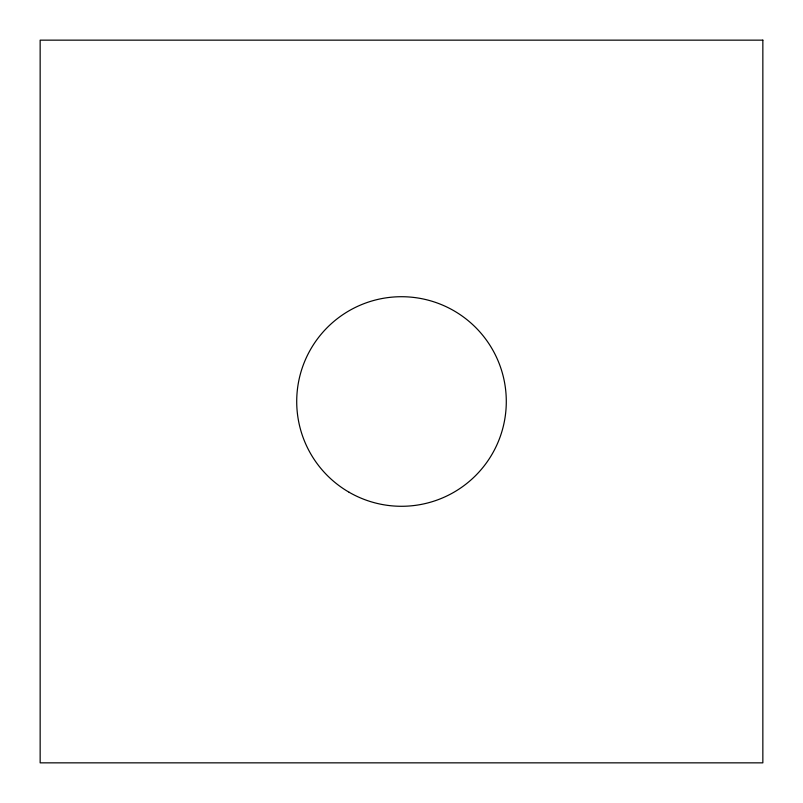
<?xml version="1.0" encoding="UTF-8"?>
<svg xmlns="http://www.w3.org/2000/svg" width="803" height="803" viewBox="0 0 803 803"><rect width="100%" height="100%" fill="white"/><g stroke="black" fill="none" stroke-linecap="round" stroke-linejoin="round"><path stroke-width="1.2" d="M762.85 40.15L40.15 40.15L40.15 762.85L762.85 762.85L762.85 40.15M349.104 492.249A104.791 104.791 0 0 0 506.291 401.5A104.791 104.791 0 0 0 349.104 310.751A104.791 104.791 0 0 0 349.104 492.249"/></g></svg>
